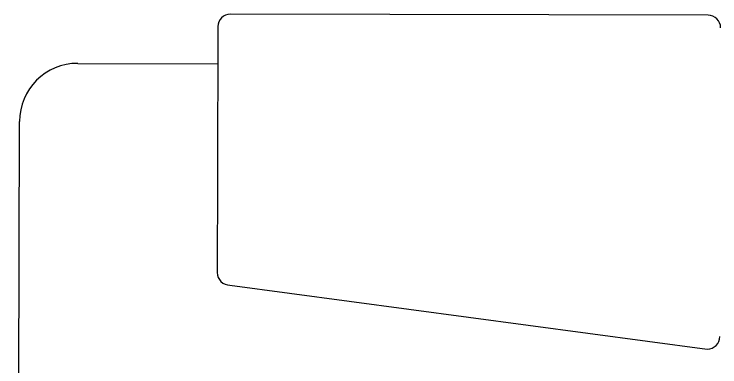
# Model space of a CAD drawing. Header units: inches. Extents: x 164.3 to 247.9, y 15.6 to 56.7.
# Drawn here: x 213.4033 to 213.7833, y 42.6518 to 42.842 of the extents above; entities that cross this region are included whole.
import ezdxf

# ---------------------------------------------------------------- set-up
doc = ezdxf.new("R2010")
doc.units = ezdxf.units.IN
doc.header["$MEASUREMENT"] = 0
doc.layers.get('0').update_dxf_attribs({"lineweight": 0})

msp = doc.modelspace()

# ---------------------------------------------------------------- linework, layer by layer
at = {"color": 7, "linetype": 'ByBlock', "lineweight": -2}
for p, q in [((213.7769896122597, 42.84133365406409), (213.5198264899938, 42.84195643282782)), ((213.5130426504931, 42.83520537115663), (213.5128471147781, 42.75446309488893)), ((213.4376856331341, 42.81539862713219), (213.5129942423081, 42.81521625027312)), ((213.4033321161375, 41.59130686490163), (213.4062207003847, 42.78408572513262)), ((213.5128471147781, 42.75446309488893), (213.5127215933327, 42.70263170838052)), ((213.5194726550038, 42.69584786887969), (213.7765538326954, 42.66138783718633))]:
    msp.add_line(p, q, dxfattribs=at)
for centre, radius, start, end in [((213.519810101079, 42.83518898224178), 0.00676747043065634, 89.86124556017931, 179.8612455601793), ((213.7769732233448, 42.83456620347817), 0.00676747043065063, 359.8612455601793, 89.86124556017931), ((213.4376096177591, 42.78400970975769), 0.03138900941858967, 89.86124556017931, 179.8612455601793), ((213.5194815316362, 42.70260784348078), 0.006759980429057364, 179.7977270957759, 269.9247640246093), ((213.7765702216102, 42.66815528777226), 0.006767470430644921, 269.8612455601793, 359.8612455601793)]:
    msp.add_arc(centre, radius, start, end, dxfattribs=at)

doc.saveas('drawing.dxf')
